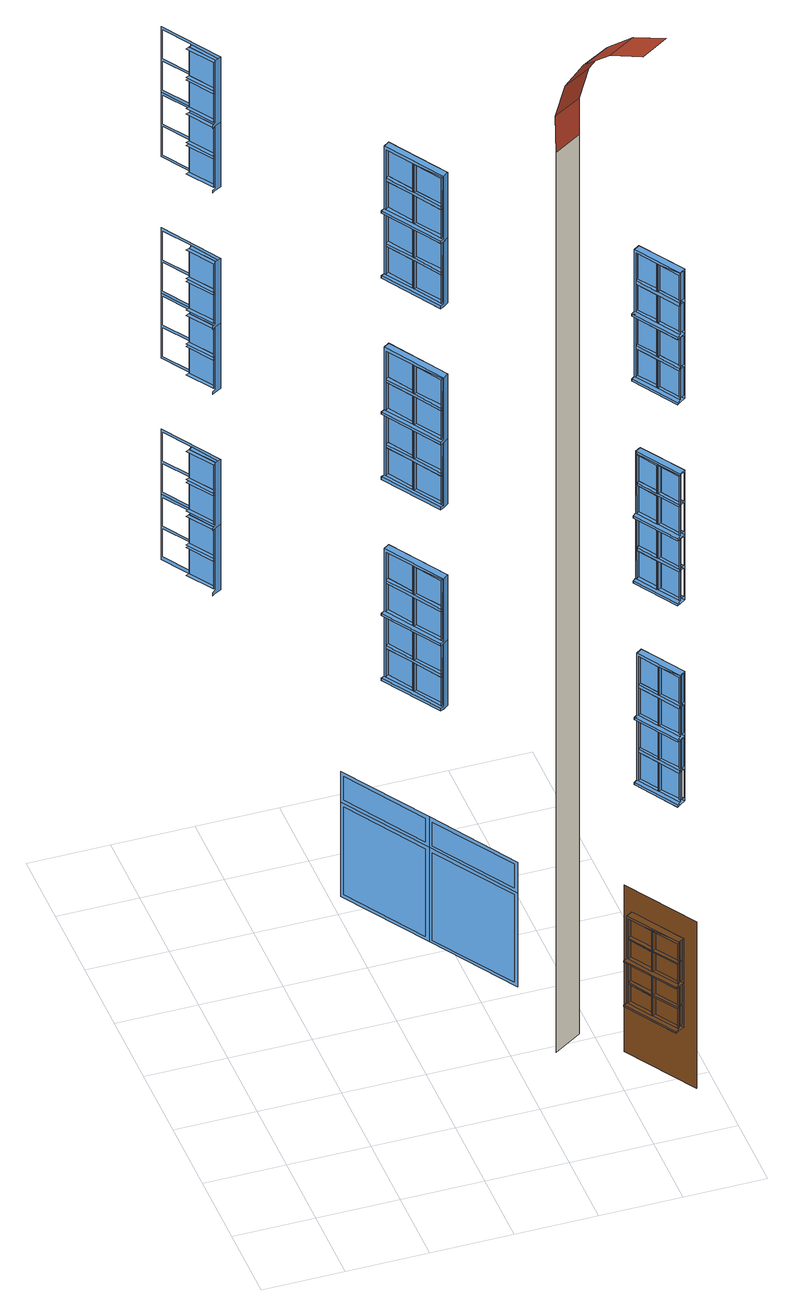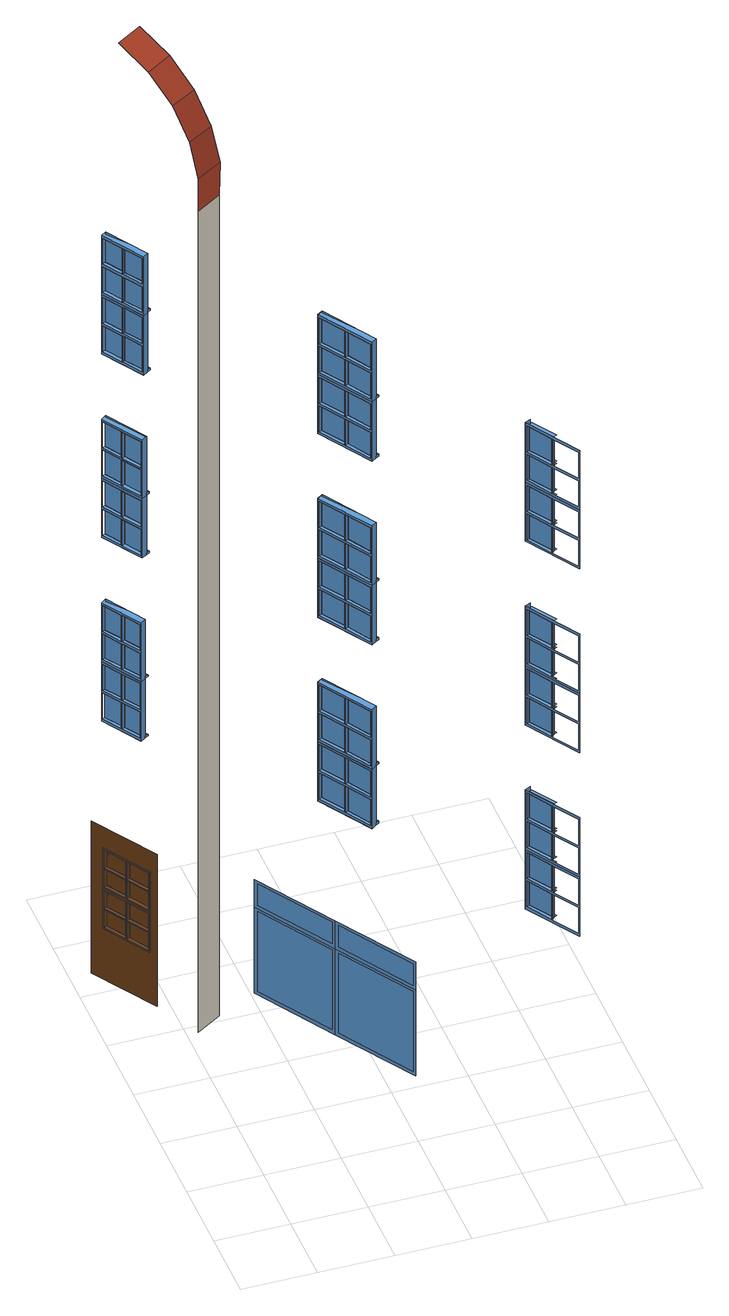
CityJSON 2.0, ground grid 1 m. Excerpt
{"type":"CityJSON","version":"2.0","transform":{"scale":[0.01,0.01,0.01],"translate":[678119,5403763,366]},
"CityObjects":{
"building1":{"type":"Building","attributes":{"measuredHeight":15.88},"geometry":[{"type":"MultiSurface","lod":"3","boundaries":[[[0,1,2,3]],[[4,5,6,7]],[[8,9,10,11]],[[12,13,14,15]],[[16,17,18,19]],[[20,21,22,23]],[[24,25,26,27]],[[28,29,30,31]],[[32,33,34,35]],[[36,37,38,39]],[[40,41,42,43]],[[44,45,46,47]],[[48,49,2,50]],[[51,1,52,53]],[[54,5,55,56]],[[57,58,6,59]],[[60,9,61,62]],[[63,13,64,65]],[[66,67,10,68]],[[69,70,14,71]],[[72,73,18,74]],[[75,17,76,77]],[[78,21,79,80]],[[81,82,22,83]],[[84,25,85,86]],[[87,29,88,89]],[[90,91,26,92]],[[93,94,30,95]],[[96,97,34,98]],[[99,33,100,101]],[[102,37,103,104]],[[105,106,38,107]],[[108,41,109,110]],[[111,45,112,113]],[[114,115,42,116]],[[117,118,46,119]],[[120,121,122,123],[124,125,126,127],[128,129,130,131],[132,133,12,15],[8,11,134,135]],[[136,120,123,137],[138,139,140,141],[142,143,144,145],[146,147,0,3],[4,7,148,149]],[[150,151,152,153],[154,155,156,157],[158,159,160,161],[162,163,28,31],[24,27,164,165]],[[166,150,153,167],[168,169,170,171],[172,173,174,175],[176,177,16,19],[20,23,178,179]],[[180,181,182,183],[184,185,186,187],[188,189,190,191],[192,193,44,47],[40,43,194,195]],[[196,180,183,197],[198,199,200,201],[202,203,204,205],[206,207,32,35],[36,39,208,209]],[[55,58,6,5]],[[58,52,1,6]],[[67,64,13,10]],[[61,67,10,9]],[[64,70,14,13]],[[52,49,2,1]],[[79,82,22,21]],[[82,76,17,22]],[[91,88,29,26]],[[85,91,26,25]],[[88,94,30,29]],[[76,73,18,17]],[[103,106,38,37]],[[106,100,33,38]],[[115,112,45,42]],[[109,115,42,41]],[[112,118,46,45]],[[100,97,34,33]],[[7,6,58,148]],[[3,2,49,146]],[[15,14,70,132]],[[11,10,67,134]],[[23,22,82,178]],[[19,18,73,176]],[[31,30,94,162]],[[27,26,91,164]],[[39,38,106,208]],[[35,34,97,206]],[[47,46,118,192]],[[43,42,115,194]],[[147,52,1,0]],[[149,55,5,4]],[[135,61,9,8]],[[133,64,13,12]],[[177,76,17,16]],[[179,79,21,20]],[[165,85,25,24]],[[163,88,29,28]],[[207,100,33,32]],[[209,103,37,36]],[[195,109,41,40]],[[193,112,45,44]],[[210,211,212,213,214,137,123]],[[215,216,217,218,210,123,122]],[[219,220,221,222,223,167,153]],[[224,225,226,227,219,153,152]],[[228,229,230,231,232,197,183]],[[233,234,235,236,228,183,182]],[[56,55,58,57]],[[58,52,53,57]],[[53,52,49,48]],[[65,64,70,69]],[[62,61,67,66]],[[67,64,65,66]],[[80,79,82,81]],[[82,76,77,81]],[[77,76,73,72]],[[89,88,94,93]],[[86,85,91,90]],[[91,88,89,90]],[[104,103,106,105]],[[106,100,101,105]],[[101,100,97,96]],[[113,112,118,117]],[[110,109,115,114]],[[115,112,113,114]],[[146,49,52,147]],[[148,58,55,149]],[[134,67,61,135]],[[132,70,64,133]],[[176,73,76,177]],[[178,82,79,179]],[[164,91,85,165]],[[162,94,88,163]],[[206,97,100,207]],[[208,106,103,209]],[[194,115,109,195]],[[192,118,112,193]],[[237,238,239,240]],[[241,242,243,244]],[[245,246,247,248]],[[249,250,251,252]],[[253,254,255,256]],[[257,258,259,260]],[[261,262,263,264]],[[265,266,267,268]],[[269,270,271,272]],[[273,274,275,276]],[[277,278,279,280]],[[281,282,283,284]],[[285,286,287,288]],[[289,290,291,292]],[[293,294,295,296]],[[297,298,299,300]],[[301,302,303,304]],[[305,306,307,308]],[[275,266,265,276]],[[271,262,261,272]],[[291,282,281,292]],[[287,278,277,288]],[[307,298,297,308]],[[303,294,293,304]],[[242,241,309,310,311]],[[238,237,242,311,312]],[[250,249,313,314,315]],[[246,245,250,315,316]],[[258,257,317,318,319]],[[254,253,258,319,320]],[[239,240,321,322]],[[243,244,323,324]],[[247,248,325,326]],[[251,252,327,328]],[[255,256,329,330]],[[259,260,331,332]],[[333,267,266,334]],[[335,271,270,336]],[[337,263,262,338]],[[339,275,274,340]],[[341,283,282,342]],[[343,287,286,344]],[[345,279,278,346]],[[347,291,290,348]],[[349,299,298,350]],[[351,303,302,352]],[[353,295,294,354]],[[355,307,306,356]],[[357,358,359,360]],[[361,362,363,364]],[[365,366,367,368],[362,361,364,363]],[[369,366,365,370],[358,357,360,359]],[[268,267,371,372]],[[272,271,373,374]],[[276,275,375,376]],[[264,263,377,378]],[[284,283,379,380]],[[288,287,381,382]],[[292,291,383,384]],[[280,279,385,386]],[[300,299,387,388]],[[304,303,389,390]],[[308,307,391,392]],[[296,295,393,394]],[[395,396,274,273]],[[397,398,266,265]],[[399,400,270,269]],[[401,402,262,261]],[[403,404,290,289]],[[405,406,282,281]],[[407,408,286,285]],[[409,410,278,277]],[[411,412,306,305]],[[413,414,298,297]],[[415,416,302,301]],[[417,418,294,293]],[[238,239,322,419]],[[242,243,324,420]],[[246,247,326,421]],[[250,251,328,422]],[[254,255,330,423]],[[258,259,332,424]],[[240,237,273,395,425,426,427,321]],[[244,241,269,399,428,429,430,323]],[[248,245,289,403,431,432,433,325]],[[252,249,285,407,434,435,436,327]],[[256,253,305,411,437,438,439,329]],[[260,257,301,415,440,441,442,331]],[[274,275,375,396]],[[266,267,371,398]],[[270,271,373,400]],[[271,262,402,373]],[[262,263,377,402]],[[275,266,398,375]],[[290,291,383,404]],[[282,283,379,406]],[[286,287,381,408]],[[287,278,410,381]],[[278,279,385,410]],[[291,282,406,383]],[[306,307,391,412]],[[298,299,387,414]],[[302,303,389,416]],[[303,294,418,389]],[[294,295,393,418]],[[307,298,414,391]],[[309,241,269,272,261,264,378,443,444,445,446,429,430,447]],[[242,237,273,276,265,268,372,448,449,450,451,426,427,420]],[[313,249,285,288,277,280,386,452,453,454,455,435,436,456]],[[250,245,289,292,281,284,380,457,458,459,460,432,433,422]],[[317,257,301,304,293,296,394,461,462,463,464,441,442,465]],[[258,253,305,308,297,300,388,466,467,468,469,438,439,424]],[[378,401,470,443]],[[372,397,471,448]],[[428,472,374,399]],[[451,450,471,397,265,276,376,473]],[[425,473,376,395]],[[446,445,470,401,261,272,374,472]],[[386,409,474,452]],[[380,405,475,457]],[[434,476,382,407]],[[460,459,475,405,281,292,384,477]],[[431,477,384,403]],[[455,454,474,409,277,288,382,476]],[[394,417,478,461]],[[388,413,479,466]],[[440,480,390,415]],[[469,468,479,413,297,308,392,481]],[[437,481,392,411]],[[464,463,478,417,293,304,390,480]],[[334,266,398,482]],[[483,371,267,333]],[[484,373,271,335]],[[485,377,263,337]],[[338,262,402,486]],[[487,375,275,339]],[[340,274,396,488]],[[336,270,400,489]],[[342,282,406,490]],[[491,379,283,341]],[[492,381,287,343]],[[493,385,279,345]],[[346,278,410,494]],[[495,383,291,347]],[[348,290,404,496]],[[344,286,408,497]],[[350,298,414,498]],[[499,387,299,349]],[[500,389,303,351]],[[501,393,295,353]],[[354,294,418,502]],[[503,391,307,355]],[[356,306,412,504]],[[352,302,416,505]],[[376,375,396,395]],[[372,371,398,397]],[[374,373,400,399]],[[378,377,402,401]],[[384,383,404,403]],[[380,379,406,405]],[[382,381,408,407]],[[386,385,410,409]],[[392,391,412,411]],[[388,387,414,413]],[[390,389,416,415]],[[394,393,418,417]],[[371,506,448,372]],[[375,507,473,376]],[[508,396,395,425]],[[373,509,472,374]],[[510,400,399,428]],[[377,511,443,378]],[[512,402,401,470]],[[513,398,397,471]],[[379,514,457,380]],[[383,515,477,384]],[[516,404,403,431]],[[381,517,476,382]],[[518,408,407,434]],[[385,519,452,386]],[[520,410,409,474]],[[521,406,405,475]],[[387,522,466,388]],[[391,523,481,392]],[[524,412,411,437]],[[389,525,480,390]],[[526,416,415,440]],[[393,527,461,394]],[[528,418,417,478]],[[529,414,413,479]],[[471,513,506,448]],[[425,508,507,473]],[[428,510,509,472]],[[470,512,511,443]],[[475,521,514,457]],[[431,516,515,477]],[[434,518,517,476]],[[474,520,519,452]],[[479,529,522,466]],[[437,524,523,481]],[[440,526,525,480]],[[478,528,527,461]],[[309,447,530,310]],[[242,420,531,311]],[[419,238,312,532]],[[313,456,533,314]],[[250,422,534,315]],[[421,246,316,535]],[[317,465,536,318]],[[258,424,537,319]],[[423,254,320,538]],[[396,375,507,508]],[[400,373,509,510]],[[404,383,515,516]],[[408,381,517,518]],[[412,391,523,524]],[[416,389,525,526]],[[371,506,513,398]],[[512,509,373,402]],[[513,507,375,398]],[[377,511,512,402]],[[379,514,521,406]],[[520,517,381,410]],[[521,515,383,406]],[[385,519,520,410]],[[387,522,529,414]],[[528,525,389,418]],[[529,523,391,414]],[[393,527,528,418]],[[489,400,373,484]],[[486,402,377,485]],[[488,396,375,487]],[[482,398,371,483]],[[497,408,381,492]],[[494,410,385,493]],[[496,404,383,495]],[[490,406,379,491]],[[505,416,389,500]],[[502,418,393,501]],[[504,412,391,503]],[[498,414,387,499]],[[539,507,508,540]],[[541,506,513,542]],[[543,511,512,544]],[[545,509,510,546]],[[547,515,516,548]],[[549,514,521,550]],[[551,519,520,552]],[[553,517,518,554]],[[555,523,524,556]],[[557,522,529,558]],[[559,527,528,560]],[[561,525,526,562]],[[426,563,508,425]],[[473,507,564,451]],[[448,506,565,449]],[[450,566,513,471]],[[443,511,567,444]],[[472,509,568,446]],[[445,569,512,470]],[[429,570,510,428]],[[432,571,516,431]],[[477,515,572,460]],[[457,514,573,458]],[[459,574,521,475]],[[452,519,575,453]],[[476,517,576,455]],[[454,577,520,474]],[[435,578,518,434]],[[438,579,524,437]],[[481,523,580,469]],[[466,522,581,467]],[[468,582,529,479]],[[461,527,583,462]],[[480,525,584,464]],[[463,585,528,478]],[[441,586,526,440]],[[311,310,530,531],[337,338,486,485],[489,484,335,336],[587,588,545,546],[543,544,589,590]],[[312,311,531,532],[333,334,482,483],[488,487,339,340],[591,592,539,540],[541,542,593,594]],[[315,314,533,534],[345,346,494,493],[497,492,343,344],[595,596,553,554],[551,552,597,598]],[[316,315,534,535],[341,342,490,491],[496,495,347,348],[599,600,547,548],[549,550,601,602]],[[319,318,536,537],[353,354,502,501],[505,500,351,352],[603,604,561,562],[559,560,605,606]],[[320,319,537,538],[349,350,498,499],[504,503,355,356],[607,608,555,556],[557,558,609,610]],[[565,566,513,506]],[[566,564,507,513]],[[569,568,509,512]],[[567,569,512,511]],[[568,570,510,509]],[[564,563,508,507]],[[573,574,521,514]],[[574,572,515,521]],[[577,576,517,520]],[[575,577,520,519]],[[576,578,518,517]],[[572,571,516,515]],[[581,582,529,522]],[[582,580,523,529]],[[585,584,525,528]],[[583,585,528,527]],[[584,586,526,525]],[[580,579,524,523]],[[592,564,507,539]],[[594,565,506,541]],[[590,567,511,543]],[[588,568,509,545]],[[600,572,515,547]],[[602,573,514,549]],[[598,575,519,551]],[[596,576,517,553]],[[608,580,523,555]],[[610,581,522,557]],[[606,583,527,559]],[[604,584,525,561]],[[542,513,566,593]],[[540,508,563,591]],[[546,510,570,587]],[[544,512,569,589]],[[550,521,574,601]],[[548,516,571,599]],[[554,518,578,595]],[[552,520,577,597]],[[558,529,582,609]],[[556,524,579,607]],[[562,526,586,603]],[[560,528,585,605]],[[420,427,321,322,419,532,531]],[[447,430,323,324,420,531,530]],[[422,433,325,326,421,535,534]],[[456,436,327,328,422,534,533]],[[424,439,329,330,423,538,537]],[[465,442,331,332,424,537,536]],[[449,565,566,450]],[[451,564,563,426]],[[446,568,570,429]],[[444,567,569,445]],[[458,573,574,459]],[[460,572,571,432]],[[455,576,578,435]],[[453,575,577,454]],[[467,581,582,468]],[[469,580,579,438]],[[464,584,586,441]],[[462,583,585,463]],[[566,564,451,450]],[[569,568,446,445]],[[574,572,460,459]],[[577,576,455,454]],[[582,580,469,468]],[[585,584,464,463]],[[591,563,564,592]],[[593,566,565,594]],[[589,569,567,590]],[[587,570,568,588]],[[599,571,572,600]],[[601,574,573,602]],[[597,577,575,598]],[[595,578,576,596]],[[607,579,580,608]],[[609,582,581,610]],[[605,585,583,606]],[[603,586,584,604]],[[611,612,613,614]],[[615,616,617,618]],[[619,365,368,620],[616,615,618,617]],[[370,365,619,621],[612,611,614,613]],[[622,623,624,625]],[[626,624,623,627]],[[628,622,625,629]],[[630,628,629,631]],[[632,630,631,633]],[[634,632,633,635]],[[636,637,638,639]],[[640,641,642,643]],[[644,645,646,647]],[[648,649,650,651]],[[652,653,654,655]],[[656,657,658,659]],[[660,661,662,663]],[[664,665,666,667]],[[668,669,670,671]],[[672,673,674,675]],[[676,677,678,679]],[[680,681,682,683]],[[670,673,672,671]],[[682,677,676,683]],[[641,640,637,684,685]],[[637,636,686,687,684]],[[638,639,688,689]],[[642,643,690,691]],[[692,693,694,695]],[[696,697,698,699]],[[694,693,700,701]],[[702,697,696,703]],[[704,705,702,703]],[[706,707,692,695]],[[708,709,710,711]],[[712,713,714,715]],[[710,709,716,717]],[[718,713,712,719]],[[720,721,718,719]],[[722,723,708,711]],[[649,648,724,725,726]],[[645,644,649,726,727]],[[728,729,730,731]],[[732,733,734,735]],[[730,729,736,737]],[[738,733,732,739]],[[740,741,738,739]],[[742,743,728,731]],[[657,656,744,745,746]],[[653,652,657,746,747]],[[646,647,748,749]],[[650,651,750,751]],[[752,678,677,753]],[[754,670,669,755]],[[756,674,673,757]],[[758,682,681,759]],[[654,655,760,761]],[[658,659,762,763]],[[665,664,764,765,766]],[[661,660,665,766,767]],[[675,674,768,769]],[[770,771,677,676]],[[683,682,772,773]],[[671,670,774,775]],[[679,678,776,777]],[[778,779,673,672]],[[780,781,669,668]],[[782,783,681,680]],[[662,663,784,785]],[[666,667,786,787]],[[641,642,691,788]],[[637,638,689,789]],[[639,636,680,782,790,791,792,688]],[[643,640,668,780,793,794,795,690]],[[645,646,749,796]],[[649,650,751,797]],[[677,678,776,771]],[[670,673,779,774]],[[669,670,774,781]],[[673,674,768,779]],[[681,682,772,783]],[[682,677,771,772]],[[798,799,707,706]],[[800,801,693,694]],[[802,803,705,704]],[[804,805,697,696]],[[701,700,806,807]],[[703,702,808,809]],[[695,692,810,811]],[[699,698,812,813]],[[653,654,761,814]],[[657,658,763,815]],[[661,662,785,816]],[[665,666,787,817]],[[818,700,693,819]],[[820,702,705,821]],[[822,698,697,823]],[[824,692,707,825]],[[826,827,723,722]],[[828,829,709,710]],[[830,831,721,720]],[[832,833,713,712]],[[717,716,834,835]],[[719,718,836,837]],[[711,708,838,839]],[[715,714,840,841]],[[842,843,844,778,672,671,775,845]],[[790,846,773,782]],[[793,845,775,780]],[[847,848,849,770,676,683,773,846]],[[777,770,849,850]],[[769,778,844,851]],[[637,640,668,671,672,675,769,851,852,843,842,794,795,789]],[[686,636,680,683,676,679,777,850,853,848,847,791,792,854]],[[855,856,743,742]],[[857,858,729,730]],[[859,860,741,740]],[[861,862,733,732]],[[737,736,863,864]],[[739,738,865,866]],[[731,728,867,868]],[[735,734,869,870]],[[871,716,709,872]],[[873,718,721,874]],[[875,714,713,876]],[[877,708,723,878]],[[647,644,706,798,879,880,881,748]],[[651,648,704,802,882,883,884,750]],[[655,652,722,826,885,886,887,760]],[[659,656,720,830,888,889,890,762]],[[891,736,729,892]],[[893,738,741,894]],[[895,734,733,896]],[[897,728,743,898]],[[663,660,742,855,899,900,901,784]],[[667,664,740,859,902,903,904,786]],[[905,906,907,800,694,695,811,908]],[[909,910,911,804,696,703,809,912]],[[813,804,911,913]],[[807,800,907,914]],[[882,912,809,802]],[[879,908,811,798]],[[724,648,704,703,696,699,813,913,915,910,909,883,884,916]],[[649,644,706,695,694,701,807,914,917,906,905,880,881,797]],[[759,681,783,918]],[[755,669,781,919]],[[753,677,771,920]],[[757,673,779,921]],[[922,776,678,752]],[[923,772,682,758]],[[924,774,670,754]],[[925,768,674,756]],[[707,692,810,799]],[[693,700,806,801]],[[705,702,808,803]],[[702,697,805,808]],[[697,698,812,805]],[[692,693,801,810]],[[769,768,779,778]],[[775,774,781,780]],[[773,772,783,782]],[[777,776,771,770]],[[744,656,720,719,712,715,841,926,927,928,929,889,890,930]],[[657,652,722,711,710,717,835,931,932,933,934,886,887,815]],[[841,832,935,926]],[[835,828,936,931]],[[934,933,936,828,710,711,839,937]],[[929,928,935,832,712,719,837,938]],[[888,938,837,830]],[[885,937,839,826]],[[723,708,838,827]],[[709,716,834,829]],[[721,718,836,831]],[[718,713,833,836]],[[713,714,840,833]],[[708,709,829,838]],[[870,861,939,940]],[[864,857,941,942]],[[902,943,866,859]],[[899,944,868,855]],[[945,946,941,857,730,731,868,944]],[[947,948,939,861,732,739,866,943]],[[764,664,740,739,732,735,870,940,949,948,947,903,904,950]],[[665,660,742,731,730,737,864,942,951,946,945,900,901,817]],[[952,771,770,849]],[[953,783,782,790]],[[954,779,778,844]],[[955,781,780,793]],[[776,956,850,777]],[[774,957,845,775]],[[768,958,851,769]],[[772,959,846,773]],[[844,954,958,851]],[[793,955,957,845]],[[790,953,959,846]],[[849,952,956,850]],[[743,728,867,856]],[[729,736,863,858]],[[741,738,865,860]],[[738,733,862,865]],[[733,734,869,862]],[[728,729,858,867]],[[811,810,799,798]],[[807,806,801,800]],[[809,808,803,802]],[[813,812,805,804]],[[839,838,827,826]],[[835,834,829,828]],[[837,836,831,830]],[[841,840,833,832]],[[806,960,914,807]],[[810,961,908,811]],[[962,799,798,879]],[[808,963,912,809]],[[964,803,802,882]],[[812,965,913,813]],[[966,805,804,911]],[[967,801,800,907]],[[819,693,801,968]],[[969,806,700,818]],[[970,808,702,820]],[[971,812,698,822]],[[823,697,805,972]],[[973,810,692,824]],[[825,707,799,974]],[[821,705,803,975]],[[834,976,931,835]],[[838,977,937,839]],[[836,978,938,837]],[[840,979,926,841]],[[868,867,856,855]],[[864,863,858,857]],[[866,865,860,859]],[[870,869,862,861]],[[907,967,960,914]],[[879,962,961,908]],[[882,964,963,912]],[[911,966,965,913]],[[980,827,826,885]],[[981,831,830,888]],[[982,833,832,935]],[[983,829,828,936]],[[872,709,829,984]],[[876,713,833,985]],[[878,723,827,986]],[[874,721,831,987]],[[988,834,716,871]],[[989,836,718,873]],[[990,840,714,875]],[[991,838,708,877]],[[863,992,942,864]],[[867,993,944,868]],[[865,994,943,866]],[[869,995,940,870]],[[936,983,976,931]],[[885,980,977,937]],[[888,981,978,938]],[[935,982,979,926]],[[996,856,855,899]],[[997,860,859,902]],[[998,862,861,939]],[[999,858,857,941]],[[788,641,685,1000]],[[637,789,1001,684]],[[686,854,1002,687]],[[783,772,959,953]],[[776,956,952,771]],[[768,958,954,779]],[[952,959,772,771]],[[954,957,774,779]],[[781,774,957,955]],[[941,999,992,942]],[[899,996,993,944]],[[902,997,994,943]],[[939,998,995,940]],[[892,729,858,1003]],[[896,733,862,1004]],[[898,743,856,1005]],[[894,741,860,1006]],[[1007,863,736,891]],[[1008,865,738,893]],[[1009,869,734,895]],[[1010,867,728,897]],[[799,810,961,962]],[[803,808,963,964]],[[806,960,967,801]],[[966,963,808,805]],[[967,961,810,801]],[[812,965,966,805]],[[724,916,1011,725]],[[649,797,1012,726]],[[796,645,727,1013]],[[834,976,983,829]],[[982,978,836,833]],[[827,838,977,980]],[[983,977,838,829]],[[831,836,978,981]],[[840,979,982,833]],[[920,771,776,922]],[[919,781,774,924]],[[921,779,768,925]],[[918,783,772,923]],[[744,930,1014,745]],[[657,815,1015,746]],[[814,653,747,1016]],[[863,992,999,858]],[[998,994,865,862]],[[856,867,993,996]],[[999,993,867,858]],[[860,865,994,997]],[[869,995,998,862]],[[764,950,1017,765]],[[665,817,1018,766]],[[816,661,767,1019]],[[1020,956,952,1021]],[[1022,959,953,1023]],[[1024,957,955,1025]],[[1026,958,954,1027]],[[845,957,1028,842]],[[850,956,1029,853]],[[846,959,1030,847]],[[851,958,1031,852]],[[848,1032,952,849]],[[791,1033,953,790]],[[794,1034,955,793]],[[843,1035,954,844]],[[975,803,808,970]],[[972,805,812,971]],[[974,799,810,973]],[[968,801,806,969]],[[880,1036,962,879]],[[908,961,1037,905]],[[914,960,1038,917]],[[906,1039,967,907]],[[913,965,1040,915]],[[912,963,1041,909]],[[910,1042,966,911]],[[883,1043,964,882]],[[987,831,836,989]],[[985,833,840,990]],[[986,827,838,991]],[[984,829,834,988]],[[886,1044,980,885]],[[937,977,1045,934]],[[931,976,1046,932]],[[933,1047,983,936]],[[926,979,1048,927]],[[938,978,1049,929]],[[928,1050,982,935]],[[889,1051,981,888]],[[900,1052,996,899]],[[946,1053,999,941]],[[948,1054,998,939]],[[903,1055,997,902]],[[944,993,1056,945]],[[942,992,1057,951]],[[940,995,1058,949]],[[943,994,1059,947]],[[1060,961,962,1061]],[[1062,960,967,1063]],[[1064,965,966,1065]],[[1066,963,964,1067]],[[1006,860,865,1008]],[[1004,862,869,1009]],[[1005,856,867,1010]],[[1003,858,863,1007]],[[1068,977,980,1069]],[[1070,976,983,1071]],[[1072,979,982,1073]],[[1074,978,981,1075]],[[685,684,1001,1000],[756,757,921,925],[919,924,754,755],[1076,1077,1024,1025],[1026,1027,1078,1079]],[[684,687,1002,1001],[752,753,920,922],[918,923,758,759],[1080,1081,1022,1023],[1020,1021,1082,1083]],[[1084,993,996,1085]],[[1086,992,999,1087]],[[1088,995,998,1089]],[[1090,994,997,1091]],[[1029,1032,952,956]],[[1028,1034,955,957]],[[1030,1033,953,959]],[[1031,1035,954,958]],[[1032,1030,959,952]],[[1035,1028,957,954]],[[1092,1093,1094,1095],[1000,1001,1002,687,684,685]],[[1038,1039,967,960]],[[1039,1037,961,967]],[[1042,1041,963,966]],[[1040,1042,966,965]],[[1041,1043,964,963]],[[1037,1036,962,961]],[[1046,1047,983,976]],[[1047,1045,977,983]],[[1050,1049,978,982]],[[1048,1050,982,979]],[[1049,1051,981,978]],[[1045,1044,980,977]],[[726,725,1011,1012],[822,823,972,971],[975,970,820,821],[1096,1097,1066,1067],[1064,1065,1098,1099]],[[727,726,1012,1013],[818,819,968,969],[974,973,824,825],[1100,1101,1060,1061],[1062,1063,1102,1103]],[[1057,1053,999,992]],[[1053,1056,993,999]],[[1054,1059,994,998]],[[1058,1054,998,995]],[[1059,1055,997,994]],[[1056,1052,996,993]],[[746,745,1014,1015],[875,876,985,990],[987,989,873,874],[1104,1105,1074,1075],[1072,1073,1106,1107]],[[747,746,1015,1016],[871,872,984,988],[986,991,877,878],[1108,1109,1068,1069],[1070,1071,1110,1111]],[[766,765,1017,1018],[895,896,1004,1009],[1006,1008,893,894],[1112,1113,1090,1091],[1088,1089,1114,1115]],[[767,766,1018,1019],[891,892,1003,1007],[1005,1010,897,898],[1116,1117,1084,1085],[1086,1087,1118,1119]],[[1021,952,1032,1082]],[[1081,1030,959,1022]],[[1077,1028,957,1024]],[[1027,954,1035,1078]],[[1025,955,1034,1076]],[[1079,1031,958,1026]],[[1023,953,1033,1080]],[[1083,1029,956,1020]],[[1101,1037,961,1060]],[[1063,967,1039,1102]],[[1103,1038,960,1062]],[[1061,962,1036,1100]],[[1067,964,1043,1096]],[[1099,1040,965,1064]],[[1065,966,1042,1098]],[[1097,1041,963,1066]],[[1109,1045,977,1068]],[[1071,983,1047,1110]],[[1111,1046,976,1070]],[[1069,980,1044,1108]],[[1075,981,1051,1104]],[[1107,1048,979,1072]],[[1073,982,1050,1106]],[[1105,1049,978,1074]],[[1117,1056,993,1084]],[[1119,1057,992,1086]],[[1115,1058,995,1088]],[[1113,1059,994,1090]],[[1087,999,1053,1118]],[[1085,996,1052,1116]],[[1091,997,1055,1112]],[[1089,998,1054,1114]],[[1082,1032,1029,1083]],[[1080,1033,1030,1081]],[[1078,1035,1031,1079]],[[1076,1034,1028,1077]],[[1100,1036,1037,1101]],[[1102,1039,1038,1103]],[[1098,1042,1040,1099]],[[1096,1043,1041,1097]],[[1118,1053,1057,1119]],[[1114,1054,1058,1115]],[[1112,1055,1059,1113]]],"semantics":{"surfaces":[{"type":"Window","frameKlumMaterialClass":"Wood","frameKlumMaterialIndex":"L101","frameMaterialUncertainty":"0.3","paneMaterialClass":"Glass","_cityeditor_layer":"Unclassified.LoD3"},{"type":"RoofSurface"},{"type":"WallSurface","klumMaterialClass":"Plaster","klumMaterialIndex":"I202","materialUncertainty":"0.3"},{"type":"Door","frameKlumMaterialClass":"Wood","frameKlumMaterialIndex":"L101","frameMaterialUncertainty":"0.3","paneMaterialClass":"Glass","_cityeditor_layer":"Unclassified.LoD3"},{"type":"Window","frameKlumMaterialClass":"Wood","frameKlumMaterialIndex":"L101","frameMaterialUncertainty":"0.3","paneMaterialClass":"Glass"}],"values":[0,0,0,0,0,0,0,0,0,0,0,0,0,0,0,0,0,0,0,0,0,0,0,0,0,0,0,0,0,0,0,0,0,0,0,0,0,0,0,0,0,0,0,0,0,0,0,0,0,0,0,0,0,0,0,0,0,0,0,0,0,0,0,0,0,0,0,0,0,0,0,0,0,0,0,0,0,0,0,0,0,0,0,0,0,0,0,0,0,0,0,0,0,0,0,0,0,0,0,0,0,0,0,0,0,0,0,0,0,0,0,0,0,0,0,0,0,0,0,0,0,0,0,0,0,0,0,0,0,0,0,0,0,0,0,0,0,0,0,0,0,0,0,0,0,0,0,0,0,0,0,0,0,0,0,0,0,0,0,0,0,0,0,0,0,0,0,0,0,0,0,0,0,0,0,0,0,0,0,0,0,0,0,0,0,0,0,0,0,0,0,0,0,0,0,0,0,0,0,0,0,0,0,0,0,0,0,0,0,0,0,0,0,0,0,0,0,0,0,0,0,0,0,0,0,0,0,0,0,0,0,0,0,0,0,0,0,0,0,0,0,0,0,0,0,0,0,0,0,0,0,0,0,0,0,0,0,0,0,0,0,0,0,0,0,0,0,0,0,0,0,0,0,0,0,0,0,0,0,0,0,0,0,0,0,0,0,0,0,0,0,0,0,0,0,0,0,0,0,0,0,0,0,0,0,0,0,0,0,0,0,0,0,0,0,0,0,0,0,0,0,0,0,0,0,0,0,0,0,0,0,0,0,0,0,0,0,0,0,0,0,0,0,0,0,0,0,0,0,0,0,0,0,0,0,0,0,0,0,0,0,0,0,0,0,0,0,0,0,0,0,0,0,0,0,0,0,0,0,0,0,0,0,0,0,0,0,0,0,0,0,0,0,0,0,0,0,0,0,0,0,0,0,0,0,0,0,0,0,0,0,0,0,0,0,0,0,0,0,0,0,0,0,0,0,0,0,0,0,0,0,0,0,0,0,0,0,0,0,0,0,0,0,0,0,0,0,0,0,0,0,0,0,0,0,0,0,0,0,0,0,0,0,0,0,0,0,0,0,0,0,0,0,0,0,0,0,0,0,0,0,0,0,0,0,1,2,1,1,1,1,3,3,4,4,4,4,4,4,3,3,3,3,3,3,3,3,3,3,4,4,4,4,4,4,4,4,4,4,4,4,4,4,4,4,4,4,4,4,4,4,4,4,3,3,3,3,4,4,4,4,3,3,3,3,3,3,3,3,4,4,3,3,3,3,4,4,3,3,3,3,3,3,4,4,4,4,4,4,4,4,4,4,4,4,4,4,4,4,4,4,4,4,4,4,4,4,3,3,3,3,3,3,3,3,4,4,4,4,4,4,4,4,4,4,4,4,4,4,4,4,4,4,4,4,4,4,4,4,4,4,4,4,4,4,3,3,3,3,3,3,3,3,4,4,4,4,4,4,3,3,3,3,4,4,4,4,4,4,4,4,4,4,4,4,4,4,4,4,4,4,4,4,4,4,3,3,3,3,3,3,3,3,3,3,3,3,4,4,4,4,4,4,4,4,4,4,4,4,4,4,4,4,4,4,4,4,4,4,4,4,4,4,4,4,4,4,4,4,4,4,4,4,4,4,4,4,4,4,4,4,4,4,4,4,4,4,4,4,4,4,4,4,4,4,4,4,4,4,4,4,4,4,3,3,3,3,3,3,3,3,3,4,4,4,4,4,4,4,4,4,4,4,4,4,4,4,4,4,4,4,4,4,4,4,4,4,4,4,3,3,3,3,4,4,4,4,4,4,4,4,4,4,4,4,3,3,3,3,3,3,3,3,3,3,3,3,4,4,4,4,4,4,4,4,4,4,4,4,4,4,4,4,4,4,4,4,4,4,4,4,4,4,4,4,4,4,4,4,4,4,4,4,4,4,4,4,4,4,4,4,3,3,4,4,4,4,3,3,3,3,3,3,3,4,4,4,4,4,4,4,4,4,4,4,4,4,4,4,4,4,4,4,4,4,4,4,4,3,3,3,3,3,3,3,3,4,4,4,4,4,4,4,4,4,4,4,4,4,4,4,4,4,4,4,4,4,4,4,4,3,3,3,3,4,4,4,4,4,4,4]}}]}
},
"vertices":[
[74,637,545],[70,634,545],[70,634,505],[74,637,505],[74,637,590],[70,634,590],[70,634,549],[74,637,549],[74,637,684],[70,634,684],[70,634,643],[74,637,643],[74,637,639],[70,634,639],[70,634,598],[74,637,598],[74,637,1125],[70,634,1125],[70,634,1084],[74,637,1084],[74,637,1170],[70,634,1170],[70,634,1129],[74,637,1129],[74,637,1264],[70,634,1264],[70,634,1223],[74,637,1223],[74,637,1219],[70,634,1219],[70,634,1178],[74,637,1178],[74,637,835],[70,634,835],[70,634,794],[74,637,794],[74,637,880],[70,634,880],[70,634,839],[74,637,839],[74,637,974],[70,634,974],[70,634,933],[74,637,933],[74,637,929],[70,634,929],[70,634,888],[74,637,888],[87,599,505],[91,601,505],[66,632,505],[66,632,545],[91,601,545],[87,599,545],[66,632,590],[91,601,590],[87,599,590],[87,599,549],[91,601,549],[66,632,549],[66,632,684],[91,601,684],[87,599,684],[66,632,639],[91,601,639],[87,599,639],[87,599,643],[91,601,643],[66,632,643],[87,599,598],[91,601,598],[66,632,598],[87,599,1084],[91,601,1084],[66,632,1084],[66,632,1125],[91,601,1125],[87,599,1125],[66,632,1170],[91,601,1170],[87,599,1170],[87,599,1129],[91,601,1129],[66,632,1129],[66,632,1264],[91,601,1264],[87,599,1264],[66,632,1219],[91,601,1219],[87,599,1219],[87,599,1223],[91,601,1223],[66,632,1223],[87,599,1178],[91,601,1178],[66,632,1178],[87,599,794],[91,601,794],[66,632,794],[66,632,835],[91,601,835],[87,599,835],[66,632,880],[91,601,880],[87,599,880],[87,599,839],[91,601,839],[66,632,839],[66,632,974],[91,601,974],[87,599,974],[66,632,929],[91,601,929],[87,599,929],[87,599,933],[91,601,933],[66,632,933],[87,599,888],[91,601,888],[66,632,888],[51,674,594],[51,674,688],[96,601,688],[96,601,594],[52,672,684],[52,672,643],[73,639,643],[73,639,684],[73,639,598],[73,639,639],[52,672,639],[52,672,598],[94,603,598],[94,603,639],[94,603,643],[94,603,684],[51,674,500],[96,601,500],[52,672,590],[52,672,549],[73,639,549],[73,639,590],[73,639,505],[73,639,545],[52,672,545],[52,672,505],[94,603,505],[94,603,545],[94,603,549],[94,603,590],[51,674,1174],[51,674,1268],[96,601,1268],[96,601,1174],[52,672,1264],[52,672,1223],[73,639,1223],[73,639,1264],[73,639,1178],[73,639,1219],[52,672,1219],[52,672,1178],[94,603,1178],[94,603,1219],[94,603,1223],[94,603,1264],[51,674,1081],[96,601,1081],[52,672,1170],[52,672,1129],[73,639,1129],[73,639,1170],[73,639,1084],[73,639,1125],[52,672,1125],[52,672,1084],[94,603,1084],[94,603,1125],[94,603,1129],[94,603,1170],[51,674,884],[51,674,978],[96,601,978],[96,601,884],[52,672,974],[52,672,933],[73,639,933],[73,639,974],[73,639,888],[73,639,929],[52,672,929],[52,672,888],[94,603,888],[94,603,929],[94,603,933],[94,603,974],[51,674,790],[96,601,790],[52,672,880],[52,672,839],[73,639,839],[73,639,880],[73,639,794],[73,639,835],[52,672,835],[52,672,794],[94,603,794],[94,603,835],[94,603,839],[94,603,880],[88,597,594],[88,597,505],[84,594,504],[84,594,500],[88,597,500],[88,597,688],[88,597,598],[84,594,597],[84,594,594],[88,597,1174],[88,597,1084],[84,594,1084],[84,594,1081],[88,597,1081],[88,597,1268],[88,597,1178],[84,594,1177],[84,594,1174],[88,597,884],[88,597,794],[84,594,794],[84,594,790],[88,597,790],[88,597,978],[88,597,888],[84,594,888],[84,594,884],[216,390,796],[216,390,792],[212,388,792],[212,388,796],[216,390,890],[216,390,886],[212,388,886],[212,388,889],[216,390,1086],[216,390,1082],[212,388,1082],[212,388,1086],[216,390,1180],[216,390,1176],[212,388,1176],[212,388,1179],[216,390,506],[216,390,502],[212,388,502],[212,388,506],[216,390,600],[216,390,596],[212,388,596],[212,388,599],[217,388,935],[221,391,935],[221,391,976],[217,388,976],[217,388,841],[221,391,841],[221,391,882],[217,388,882],[217,388,890],[221,391,890],[221,391,931],[217,388,931],[217,388,796],[221,391,796],[221,391,837],[217,388,837],[217,388,1225],[221,391,1225],[221,391,1266],[217,388,1266],[217,388,1131],[221,391,1131],[221,391,1172],[217,388,1172],[217,388,1180],[221,391,1180],[221,391,1221],[217,388,1221],[217,388,1086],[221,391,1086],[221,391,1127],[217,388,1127],[217,388,645],[221,391,645],[221,391,686],[217,388,686],[217,388,551],[221,391,551],[221,391,592],[217,388,592],[217,388,600],[221,391,600],[221,391,641],[217,388,641],[217,388,506],[221,391,506],[221,391,547],[217,388,547],[216,390,980],[223,395,980],[223,395,886],[223,395,792],[216,390,1270],[223,395,1270],[223,395,1176],[223,395,1082],[216,390,690],[223,395,690],[223,395,596],[223,395,502],[257,315,796],[257,315,792],[257,315,889],[257,315,886],[257,315,1086],[257,315,1082],[257,315,1179],[257,315,1176],[257,315,506],[257,315,502],[257,315,599],[257,315,596],[224,393,882],[224,393,841],[224,393,931],[224,393,890],[224,393,976],[224,393,935],[224,393,837],[224,393,796],[224,393,1172],[224,393,1131],[224,393,1221],[224,393,1180],[224,393,1266],[224,393,1225],[224,393,1127],[224,393,1086],[224,393,592],[224,393,551],[224,393,641],[224,393,600],[224,393,686],[224,393,645],[224,393,547],[224,393,506],[189,450,278],[251,350,278],[251,350,152],[189,450,152],[251,350,288],[189,450,288],[189,450,322],[251,350,322],[254,346,283],[187,454,283],[187,454,327],[254,346,327],[187,454,147],[254,346,147],[241,357,882],[238,355,882],[241,357,931],[238,355,931],[241,357,837],[238,355,837],[241,357,976],[238,355,976],[241,357,1172],[238,355,1172],[241,357,1221],[238,355,1221],[241,357,1127],[238,355,1127],[241,357,1266],[238,355,1266],[241,357,592],[238,355,592],[241,357,641],[238,355,641],[241,357,547],[238,355,547],[241,357,686],[238,355,686],[238,355,796],[241,357,796],[238,355,841],[241,357,841],[238,355,890],[241,357,890],[238,355,935],[241,357,935],[238,355,1086],[241,357,1086],[238,355,1131],[241,357,1131],[238,355,1180],[241,357,1180],[238,355,1225],[241,357,1225],[238,355,506],[241,357,506],[238,355,551],[241,357,551],[238,355,600],[241,357,600],[238,355,645],[241,357,645],[261,317,792],[261,317,886],[261,317,1082],[261,317,1176],[261,317,502],[261,317,596],[239,353,796],[259,319,796],[261,317,796],[239,353,890],[259,319,890],[261,317,890],[239,353,1086],[259,319,1086],[261,317,1086],[239,353,1180],[259,319,1180],[261,317,1180],[239,353,506],[259,319,506],[261,317,506],[239,353,600],[259,319,600],[261,317,600],[239,353,976],[259,319,976],[259,319,935],[259,319,931],[261,317,980],[239,353,882],[259,319,882],[259,319,841],[259,319,837],[239,353,1266],[259,319,1266],[259,319,1225],[259,319,1221],[261,317,1270],[239,353,1172],[259,319,1172],[259,319,1131],[259,319,1127],[239,353,686],[259,319,686],[259,319,645],[259,319,641],[261,317,690],[239,353,592],[259,319,592],[259,319,551],[259,319,547],[239,353,935],[239,353,841],[239,353,931],[239,353,837],[239,353,1225],[239,353,1131],[239,353,1221],[239,353,1127],[239,353,645],[239,353,551],[239,353,641],[239,353,547],[245,359,841],[245,359,882],[245,359,931],[245,359,976],[245,359,935],[245,359,837],[245,359,796],[245,359,890],[245,359,1131],[245,359,1172],[245,359,1221],[245,359,1266],[245,359,1225],[245,359,1127],[245,359,1086],[245,359,1180],[245,359,551],[245,359,592],[245,359,641],[245,359,686],[245,359,645],[245,359,547],[245,359,506],[245,359,600],[242,355,882],[242,355,837],[242,355,796],[242,355,931],[242,355,890],[242,355,976],[242,355,935],[242,355,841],[242,355,1172],[242,355,1127],[242,355,1086],[242,355,1221],[242,355,1180],[242,355,1266],[242,355,1225],[242,355,1131],[242,355,592],[242,355,547],[242,355,506],[242,355,641],[242,355,600],[242,355,686],[242,355,645],[242,355,551],[268,322,980],[268,322,886],[268,322,792],[268,322,1270],[268,322,1176],[268,322,1082],[268,322,690],[268,322,596],[268,322,502],[246,358,837],[246,358,796],[246,358,882],[246,358,841],[246,358,976],[246,358,935],[246,358,931],[246,358,890],[246,358,1127],[246,358,1086],[246,358,1172],[246,358,1131],[246,358,1266],[246,358,1225],[246,358,1221],[246,358,1180],[246,358,547],[246,358,506],[246,358,592],[246,358,551],[246,358,686],[246,358,645],[246,358,641],[246,358,600],[263,322,796],[263,322,837],[263,322,882],[263,322,841],[263,322,976],[263,322,931],[263,322,935],[263,322,890],[263,322,1086],[263,322,1127],[263,322,1172],[263,322,1131],[263,322,1266],[263,322,1221],[263,322,1225],[263,322,1180],[263,322,506],[263,322,547],[263,322,592],[263,322,551],[263,322,686],[263,322,641],[263,322,645],[263,322,600],[267,324,890],[267,324,931],[267,324,935],[267,324,976],[267,324,796],[267,324,837],[267,324,841],[267,324,882],[267,324,1180],[267,324,1221],[267,324,1225],[267,324,1266],[267,324,1086],[267,324,1127],[267,324,1131],[267,324,1172],[267,324,600],[267,324,641],[267,324,645],[267,324,686],[267,324,506],[267,324,547],[267,324,551],[267,324,592],[256,341,278],[318,241,278],[318,241,152],[256,341,152],[318,241,288],[256,341,288],[256,341,322],[318,241,322],[321,237,283],[321,237,327],[321,237,147],[385,212,1431],[385,211,1379],[350,189,1379],[349,190,1431],[350,189,82],[385,211,82],[392,200,1481],[357,179,1481],[406,177,1525],[371,156,1525],[426,145,1559],[391,123,1559],[451,105,1581],[416,83,1581],[417,142,236],[417,142,233],[413,140,233],[413,140,235],[417,142,172],[417,142,169],[413,140,169],[413,140,171],[423,133,1080],[423,133,1076],[419,131,1076],[419,131,1079],[423,133,1174],[423,133,1170],[419,131,1170],[419,131,1173],[424,132,790],[424,132,786],[420,129,786],[420,129,789],[424,132,884],[424,132,880],[420,129,880],[420,129,883],[425,130,500],[425,130,496],[421,128,496],[421,128,499],[425,130,594],[425,130,590],[421,128,590],[421,128,593],[418,141,172],[422,143,172],[422,143,200],[418,141,200],[418,141,202],[422,143,202],[422,143,230],[418,141,230],[418,141,266],[422,143,266],[422,143,294],[418,141,294],[418,141,236],[422,143,236],[422,143,264],[418,141,264],[425,147,233],[425,147,169],[417,142,297],[425,147,297],[453,76,235],[453,76,233],[453,76,171],[453,76,169],[427,134,1121],[427,134,1125],[424,132,1125],[424,132,1121],[424,132,1219],[427,134,1219],[427,134,1259],[424,132,1259],[427,134,1166],[424,132,1166],[427,134,1214],[424,132,1214],[424,132,1174],[427,134,1174],[424,132,1080],[427,134,1080],[428,133,831],[428,133,835],[425,130,835],[425,130,831],[425,130,928],[428,133,928],[428,133,969],[425,130,969],[428,133,876],[425,130,876],[428,133,925],[425,130,925],[425,130,884],[428,133,884],[425,130,790],[428,133,790],[423,133,1263],[430,138,1263],[430,138,1170],[430,138,1076],[429,131,541],[429,131,545],[426,129,545],[426,129,541],[426,129,638],[429,131,638],[429,131,679],[426,129,679],[429,131,586],[426,129,586],[429,131,634],[426,129,634],[426,129,594],[429,131,594],[426,129,500],[429,131,500],[424,132,973],[431,136,973],[431,136,880],[431,136,786],[454,74,1079],[454,74,1076],[454,74,1173],[454,74,1170],[426,145,294],[426,145,266],[426,145,200],[426,145,172],[426,145,230],[426,145,202],[426,145,264],[426,145,236],[454,74,789],[454,74,786],[454,74,883],[454,74,880],[425,130,683],[432,135,683],[432,135,590],[432,135,496],[440,114,230],[436,111,230],[436,111,266],[440,114,266],[440,114,264],[436,111,264],[440,114,200],[436,111,200],[440,114,294],[436,111,294],[436,111,202],[440,114,202],[436,111,172],[440,114,172],[436,111,236],[440,114,236],[454,74,499],[454,74,496],[454,74,593],[454,74,590],[457,79,169],[457,79,233],[437,110,236],[456,80,236],[457,79,236],[437,110,172],[456,80,172],[457,79,172],[458,77,1076],[458,77,1170],[440,106,1080],[444,108,1080],[440,106,1125],[444,108,1125],[440,106,1174],[444,108,1174],[440,106,1219],[444,108,1219],[444,108,1166],[440,106,1166],[444,108,1214],[440,106,1214],[444,108,1121],[440,106,1121],[444,108,1259],[440,106,1259],[458,77,786],[458,77,880],[458,77,496],[458,77,590],[431,136,1166],[431,136,1125],[431,136,1214],[431,136,1174],[431,136,1259],[431,136,1219],[431,136,1121],[431,136,1080],[440,105,790],[444,107,790],[440,105,835],[444,107,835],[440,105,884],[444,107,884],[440,105,928],[444,107,928],[444,107,876],[440,105,876],[444,107,925],[440,105,925],[444,107,831],[440,105,831],[444,107,969],[440,105,969],[456,80,200],[456,80,202],[437,110,202],[437,110,200],[437,110,264],[456,80,264],[456,80,266],[437,110,266],[437,110,294],[437,110,230],[456,80,230],[456,80,294],[457,79,297],[441,104,500],[444,107,500],[441,104,545],[444,107,545],[441,104,594],[444,107,594],[441,104,638],[444,107,638],[444,107,586],[441,104,586],[444,107,634],[441,104,634],[444,107,541],[441,104,541],[444,107,679],[441,104,679],[432,135,876],[432,135,835],[432,135,925],[432,135,884],[432,135,969],[432,135,928],[432,135,831],[432,135,790],[441,104,1080],[457,78,1080],[458,77,1080],[441,104,1174],[457,78,1174],[458,77,1174],[441,104,790],[457,78,790],[458,77,790],[441,104,884],[457,78,884],[458,77,884],[433,133,586],[433,133,545],[433,133,634],[433,133,594],[433,133,679],[433,133,638],[433,133,541],[433,133,500],[442,103,500],[457,78,500],[458,77,500],[442,103,594],[457,78,594],[458,77,594],[457,78,1121],[457,78,1125],[441,104,1125],[441,104,1121],[457,78,1214],[457,78,1219],[441,104,1219],[441,104,1214],[441,104,1259],[441,104,1166],[457,78,1259],[458,77,1263],[457,78,1166],[444,116,236],[444,116,172],[444,116,266],[444,116,202],[444,116,294],[444,116,264],[444,116,200],[444,116,230],[441,104,969],[457,78,969],[457,78,928],[457,78,925],[458,77,973],[441,104,876],[457,78,876],[457,78,835],[457,78,831],[441,104,928],[441,104,835],[441,104,831],[441,104,925],[442,103,638],[442,103,679],[442,103,545],[442,103,586],[442,103,634],[442,103,541],[457,78,541],[457,78,545],[457,78,634],[457,78,638],[457,78,679],[458,77,683],[457,78,586],[441,112,266],[441,112,236],[441,112,202],[441,112,172],[441,112,294],[441,112,200],[441,112,230],[441,112,264],[444,107,1166],[444,107,1121],[444,107,1080],[444,107,1214],[444,107,1174],[444,107,1259],[444,107,1219],[444,107,1125],[447,110,1125],[447,110,1166],[447,110,1214],[447,110,1259],[447,110,1219],[447,110,1121],[447,110,1080],[447,110,1174],[445,106,876],[445,106,831],[445,106,925],[445,106,969],[445,106,790],[445,106,884],[445,106,928],[445,106,835],[448,110,835],[448,110,928],[448,110,790],[448,110,884],[448,110,876],[448,110,925],[448,110,969],[448,110,831],[445,105,586],[445,105,541],[445,105,634],[445,105,679],[445,105,500],[445,105,594],[445,105,638],[445,105,545],[464,83,169],[464,83,233],[464,83,297],[448,109,545],[448,109,638],[448,109,500],[448,109,594],[448,109,586],[448,109,634],[448,109,679],[448,109,541],[465,82,1263],[465,82,1170],[465,82,1076],[465,82,973],[465,82,880],[465,82,786],[465,82,683],[465,82,590],[465,82,496],[445,114,294],[445,114,266],[445,114,264],[445,114,236],[445,114,200],[445,114,172],[445,114,230],[445,114,202],[459,83,200],[459,83,294],[459,83,264],[459,83,230],[459,83,266],[459,83,236],[459,83,172],[459,83,202],[460,81,1080],[460,81,1121],[460,81,1166],[460,81,1125],[460,81,1259],[460,81,1214],[460,81,1219],[460,81,1174],[460,81,790],[460,81,831],[460,81,876],[460,81,835],[460,81,969],[460,81,925],[460,81,928],[460,81,884],[461,81,500],[461,81,545],[461,81,638],[461,81,594],[461,81,541],[461,81,586],[461,81,679],[461,81,634],[448,109,1121],[448,109,1080],[448,109,1166],[448,109,1125],[448,109,1259],[448,109,1219],[448,109,1214],[448,109,1174],[449,108,831],[449,108,790],[449,108,876],[449,108,835],[449,108,969],[449,108,928],[449,108,925],[449,108,884],[463,85,172],[463,85,200],[463,85,202],[463,85,230],[463,85,236],[463,85,264],[463,85,266],[463,85,294],[449,108,541],[449,108,500],[449,108,586],[449,108,545],[449,108,679],[449,108,638],[449,108,634],[449,108,594],[474,68,330],[474,68,90],[419,156,90],[419,156,330],[464,83,1174],[464,83,1214],[464,83,1219],[464,83,1259],[464,83,1080],[464,83,1121],[464,83,1125],[464,83,1166],[464,83,884],[464,83,925],[464,83,928],[464,83,969],[464,83,790],[464,83,831],[464,83,835],[464,83,876],[464,83,594],[464,83,634],[464,83,638],[464,83,679],[464,83,500],[464,83,541],[464,83,545],[464,83,586]
]}
